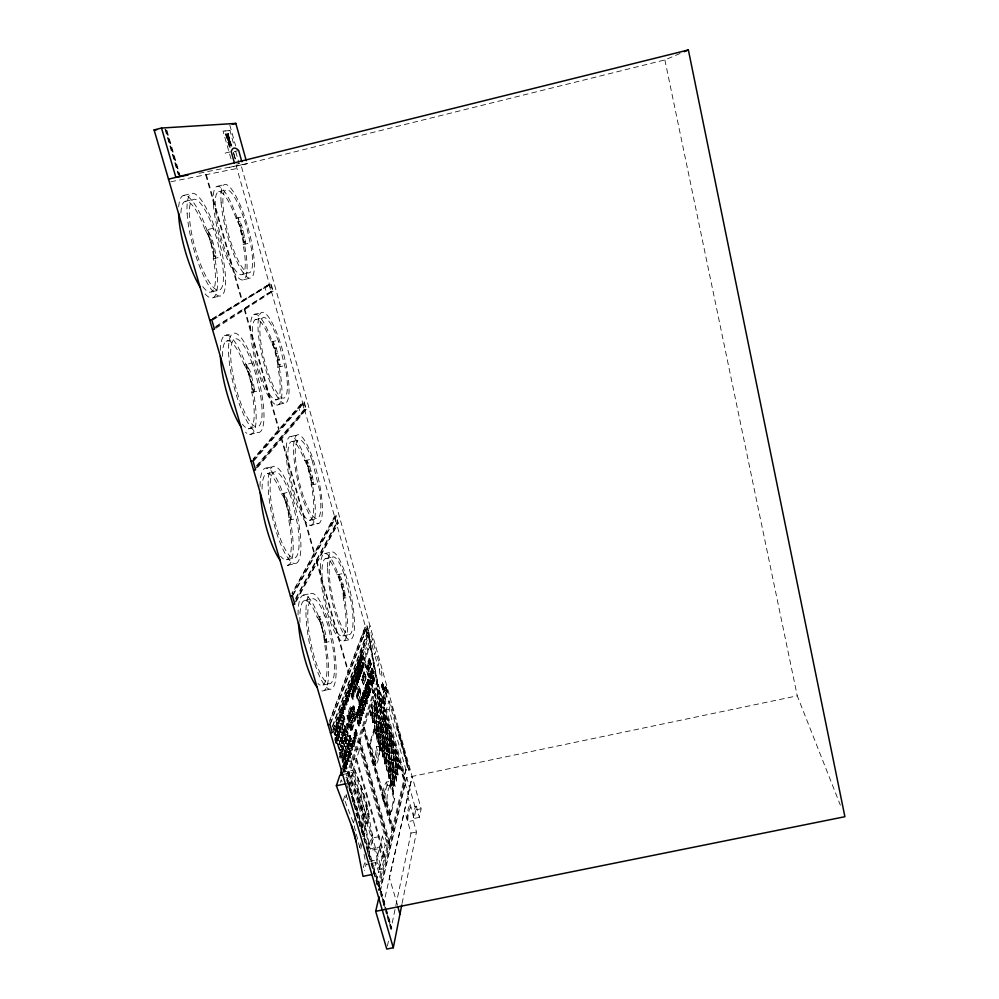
<?xml version="1.0" encoding="UTF-8"?>
<svg xmlns="http://www.w3.org/2000/svg" width="999" height="999" viewBox="0 0 999 999"><rect width="100%" height="100%" fill="white"/><g stroke="black" fill="none" stroke-linecap="round" stroke-linejoin="round"><path stroke-width="0.75" stroke-dasharray="5 3.75" d="M333.629 731.655L333.953 728.758L334.865 729.083L335.776 735.039L334.553 734.802L333.629 731.655L333.953 728.758M343.319 598.364C343.431 587.574 338.748 577.709 334.253 568.244A39.66 8.979 78 0 0 322.14 577.31A39.66 8.979 78 0 0 338.124 633.691A39.66 8.979 78 0 0 344.418 604.083L343.319 598.364L350.224 596.84M346.74 732.542C345.879 726.186 350.637 738.411 347.789 736.163L347.065 730.581M326.411 639.16L326.373 642.257L319.355 616.808L322.552 622.227L325.612 633.89L326.411 639.16L324.213 639.635L325.349 649A43.332 10.652 78.5 0 1 317.994 683.566M313.336 481.993L313.274 484.602L306.656 460.227L309.715 466.108L312.6 477.222L313.336 481.993L311.288 482.467L311.213 485.064L312.3 490.834A40.422 9.353 76.9 0 1 304.608 516.533A40.422 9.353 76.9 0 1 287.974 457.867A40.422 9.353 76.9 0 1 301.735 453.571L307.655 466.583L311.288 482.467M291.134 516.82L291.021 519.73L287.437 504.37L283.728 493.294L287.175 499.512L290.359 511.575L291.134 516.82L288.898 517.32L288.773 520.229L289.947 526.548A44.131 11.164 77.1 0 1 280.607 556.256M280.045 364.323L279.92 366.745L273.052 341.483L276.348 348.102L279.333 359.578L280.045 364.323L277.959 364.81L277.822 367.232L278.908 373.039A41.521 9.678 75.6 0 1 269.68 394.468A41.521 9.678 75.6 0 1 252.372 333.391A41.521 9.678 75.6 0 1 267.919 334.253L274.25 348.601L277.959 364.81M405.881 758.054L405.582 756.955M371.041 663.373L369.705 658.953L367.257 666.658L366.895 664.672L369.155 658.266L371.191 664.135L368.868 671.99L366.995 666.246M254.308 389.135L254.108 391.833L250.437 376.099L246.528 364.348L250.274 371.441L253.559 383.928L254.308 389.135L252.035 389.672L251.835 392.37L252.997 398.726A45.38 11.613 75.7 0 1 242.42 424.25M350.412 730.481L354.583 718.318L351.336 707.679L350.212 706.68L346.978 715.833L350.412 730.481L352.272 729.907L355.969 718.019L352.722 707.379L352.085 706.193L350.212 706.68M355.482 718.069L352.684 708.416L352.26 707.629L350.549 708.054L347.427 716.92L350.212 729.008L351.935 728.533L355.482 718.069L354.083 718.356L350.212 729.008M354.083 718.356L353.708 715.272L350.549 708.054M245.392 241.845L245.192 244.068L238.074 217.869L241.621 225.275L244.705 237.125L245.392 241.845L243.269 242.357L243.057 244.58L244.156 250.424A43.019 9.94 74.4 0 1 233.279 267.208A43.019 9.94 74.4 0 1 215.222 203.546A43.019 9.94 74.4 0 1 232.692 210.04L239.485 225.799L243.269 242.357M215.846 255.756L215.559 258.217L211.788 242.083L207.655 229.608L211.713 237.65L215.122 250.587L215.846 255.756L213.524 256.318L213.224 258.778L214.398 265.185A47.153 11.963 74.2 0 1 201.86 285.389M400.774 739.834L400.774 738.536M229.72 147.54L230.369 147.115M371.216 664.285L368.681 671.228L370.854 664.21M361.95 679.607L364.123 671.39L362.262 678.908L363.536 684.827L365.834 677.472M369.68 658.953L367.132 666.121M402.085 903.421L416.496 831.992L413.261 820.566A46.853 9.053 80 0 1 416.283 806.156L410.876 807.279A46.841 9.216 80.1 0 0 407.754 821.702L413.261 820.566M680.082 53.471L664.872 59.928L241.046 165.172L421.178 808.753L419.43 817.382L416.283 806.156M348.688 727.085C347.527 722.677 348.526 730.207 348.276 725.249M387.4 946.016L388.661 939.959M386.251 908.953L391.858 928.158L391.096 928.308L410.989 833.129L404.495 810.226M419.568 817.357L414.036 818.506L415.846 809.852L406.768 777.559L797.264 695.841L840.359 805.194M384.827 908.653L390.871 929.357L391.858 928.158M397.552 905.281L389.385 877.597L412.125 776.435M383.241 905.581L412.262 776.41M391.633 929.207L381.081 891.22L380.319 891.37L385.926 910.576M362.075 649.85L374.188 692.707L373.214 692.919L361.101 650.062L362.075 649.85L360.889 650.611L373.027 693.506L345.916 777.534L378.833 890.246L379.932 890.034L405.444 780.631L377.659 681.917L368.369 632.754L377.485 682.479L346.853 778.571L378.534 887.1L379.632 886.875L347.964 778.333L359.727 741.483L358.678 741.708L388.449 845.104L378.534 887.1M380.319 891.37L406.768 777.559M378.833 890.246L404.757 779.769L377.922 684.477L376.96 684.677L403.808 779.969L392.32 828.695L393.331 828.483L364.31 727.097L377.922 684.477M404.682 774.5L407.679 763.523L404.682 774.5L386.401 709.552L388.948 700.861L390.846 703.483L407.867 765.808L407.967 765.109M363.836 728.621L360.227 739.897L389.897 843.081L388.873 843.293L391.908 830.431L362.799 728.845L363.836 728.621L392.919 830.219L391.908 830.431M406.718 760.089L406.481 759.252M406.943 760.901L407.242 764.322L407.117 761.5M406.805 760.426L406.381 761.138L406.343 758.765M342.62 774.562L352.222 772.539L381.031 871.665L378.196 883.603L375.799 884.09M368.206 856.243L369.692 850.549L379.308 848.576L376.498 859.952L379.295 869.555L381.655 869.068L384.378 857.579L356.168 760.052L344.043 762.599L342.595 766.982M379.707 846.977L382.442 856.443L384.765 855.968L387.4 844.867L359.715 748.788L347.802 751.298L344.518 761.176L362 807.579L370.105 848.95L379.707 846.977L382.417 835.988L372.964 837.936L370.105 848.95M376.523 881.106L378.671 872.152L375.874 862.512L366.071 864.522L364.535 870.441M379.295 869.555L382.055 858.054L379.308 848.576M382.442 856.443L385.114 845.329L382.417 835.988M383.416 801.423L382.342 797.664A70.38 14.698 80.2 0 1 386.413 782.092L388.948 781.555A70.392 14.573 80.1 0 0 384.94 797.127L390.01 814.822L390.871 814.647L394.73 798.725L390.846 785.064L387.462 785.763A52.984 11.126 80.1 0 0 383.416 801.423L386.888 800.699A52.984 11.001 80 0 1 390.846 785.064M405.357 755.256L405.057 756.53L404.57 754.819M390.01 814.822L393.881 798.9L388.948 781.555M405.007 753.983L403.971 750.649L404.32 752.222M372.952 874.325L375.874 862.512M396.291 780.768C394.505 761.45 398.526 794.118 395.317 774.774M397.639 774.749C395.766 755.431 399.862 788.136 396.665 768.805M399.013 769.005C397.14 749.038 401.148 782.13 398.039 763.124M392.307 787.175L393.306 793.293L392.307 787.175L393.431 788.785L393.643 791.895M393.881 780.656L394.867 786.712L393.881 780.656L394.992 782.267L395.217 785.351M392.994 786.163C391.171 765.309 395.329 800.586 392.008 780.069M394.443 780.182L393.456 774.15L395.067 778.77L394.443 780.182L393.456 774.15M395.966 774.312C394.093 754.782 398.189 787.811 394.992 768.343M397.365 768.543C394.917 750.024 400.699 780.868 395.829 763.461C395.142 756.38 397.377 778.184 395.017 761.8M403.434 748.376L403.121 749.637L402.647 745.566M397.914 774.687L396.928 768.755M399.288 768.943L398.314 763.061M393.581 793.243L392.582 787.112M395.154 786.663L394.155 780.606M396.578 780.719L395.592 774.712M393.281 786.101L392.282 780.007M394.73 780.132L393.743 774.1M396.241 774.262L395.267 768.293M397.639 768.493L396.665 762.574M391.271 785.676C389.435 764.372 393.556 800.162 390.272 779.557M392.744 779.67L391.745 773.613L393.356 778.258L392.744 779.67L391.745 773.613M393.344 767.844C396.503 787.212 391.87 755.669 394.655 772.502M395.991 767.731L396.591 766.37M396.416 756.168L397.377 762.05L396.416 756.168L397.702 760.763M391.146 779.045C387.899 759.352 391.983 792.494 390.147 772.951M392.757 773.238C389.573 753.508 393.656 787.637 391.77 767.207M394.205 767.419C391.196 748.825 395.03 781.143 393.219 761.45M395.741 761.713L394.767 755.806L396.341 760.364L395.741 761.713L394.767 755.806M396.391 762.637L396.341 763.873M393.019 779.62L392.033 773.563M390.859 779.108L389.872 773.014M392.482 773.301L391.496 767.269M393.931 767.469L392.944 761.5M396.266 767.682L395.292 761.75M397.652 761.987L396.678 756.118M366.034 679.02L364.323 672.202L366.096 676.922M361.75 679.507L363.686 685.626L366.133 677.085M389.123 778.583L388.124 772.464L389.747 777.16L389.123 778.583L388.124 772.464M389.622 766.57C392.807 786.151 388.149 754.27 390.959 771.29M392.245 767.17C390.422 747.14 394.305 780.044 391.258 761.163M396.016 761.663L395.042 755.756M394.068 761.126L393.094 755.194L394.68 759.764L394.068 761.126L393.094 755.194M395.479 755.481L394.505 749.612L396.079 754.145L395.479 755.481L394.505 749.612M400.337 737L400.911 738.673M390.809 766.533C387.812 747.951 391.596 780.157 389.822 760.501M392.27 760.763L391.283 754.794L391.158 759.14L392.27 760.763L391.283 754.794M363.311 867.706L365.247 860.339M366.283 856.368L368.881 846.44M369.305 844.854L372.165 833.89M389.398 778.521L388.399 772.402M392.52 767.107L391.546 761.113M388.886 772.352C387.013 751.748 391.108 786.225 387.899 766.258M390.534 766.595L389.548 760.564M391.995 760.826L391.009 754.857M394.343 761.063L393.369 755.132M393.656 754.257L392.682 748.351L394.255 752.921L393.656 754.257L392.682 748.351M395.754 755.431L394.78 749.55M386.138 765.671L387.125 771.79L386.138 765.671L387.275 767.319L387.487 770.429M387.649 759.839L388.636 765.896L387.649 759.839L388.773 761.475L388.998 764.56M390.397 759.54C387.487 741.545 391.084 772.527 389.423 753.546M391.97 753.633L390.996 747.689L392.582 752.284L391.97 753.633L390.996 747.689M392.432 742.17C395.529 760.301 390.909 730.756 393.731 746.777M364.235 672.202L361.938 679.47M389.173 772.289L388.174 766.196M390.122 759.602L389.135 753.596M393.931 754.195L392.957 748.288M387.412 771.74L386.413 765.609M388.923 765.833L387.937 759.777M393.668 747.989L392.694 742.107M385.739 758.591L386.725 764.685L385.739 758.591L386.875 760.239L387.088 763.348M388.386 758.99C386.725 740.084 390.322 770.953 387.412 752.959M389.872 753.271C388.049 732.492 392.145 767.432 388.898 747.302M392.245 753.571L391.271 747.639M391.77 747.527C389.947 726.96 394.031 761.55 390.796 741.633M390.347 746.815L389.373 740.883L389.235 745.179L390.347 746.815L389.373 740.883M391.795 741.283L390.821 735.401L390.696 739.647L391.795 741.283L390.821 735.401M387.013 764.622L386.014 758.541M384.952 764.085C383.216 744.43 386.95 776.648 383.966 757.966M386.488 758.253C384.827 739.073 388.411 770.366 385.502 752.197M388.673 758.928L387.687 752.896M388.211 752.784C386.388 731.905 390.484 767.007 387.225 746.79M390.072 746.865L389.098 740.933M391.521 741.333L390.559 735.464M387.962 746.478L386.988 740.509L388.586 745.142L387.962 746.478L386.988 740.509M385.065 757.717L384.078 751.623L383.928 756.056L385.065 757.717L384.078 751.623M385.489 746.116L386.463 752.135L385.489 746.116L386.613 747.764L386.825 750.836M362.013 844.043L360.389 850.037L353.459 822.951L344.705 800.424L346.478 794.767M360.926 827.447L362.687 836.35L364.173 836.101L366.146 828.87L364.66 829.12L363.074 834.902M367.595 823.538L369.493 816.545L367.507 806.343L362.924 790.521L354.595 768.893L353.171 769.255L361.488 790.883L366.059 806.643L368.044 816.782L366.121 823.775L367.595 823.538L365.584 813.236L360.951 797.277L352.535 775.461L354.595 768.893M390.022 741.545L389.048 735.651L390.634 740.234L390.022 741.545L389.048 735.651M388.586 740.796L387.612 734.864L387.475 739.148L388.586 740.796L387.612 734.864M390.047 735.314C386.95 717.195 391.571 746.728 388.736 730.669M359.69 847.289L360.914 842.781M385.239 764.035L384.24 757.916M386.763 758.191L385.776 752.135M384.777 757.779L383.791 751.685M386.75 752.085L385.764 746.053M383.004 757.142C381.343 737.412 384.94 769.58 382.005 751.023M383.566 745.304L384.553 751.36L383.566 745.304L384.702 746.965L384.915 750.049M386.426 746.715L385.452 740.721L387.063 745.366L386.426 746.715L385.452 740.721M390.297 741.495L389.323 735.589M388.311 740.858L387.337 734.927M389.772 735.364L388.811 729.495M383.254 751.573L382.267 745.479L382.105 749.899L383.254 751.573L382.267 745.479M384.677 746.041C382.867 725.087 386.963 760.339 383.691 740.009M386.188 740.421L385.214 734.452L386.825 739.098L386.188 740.421L385.214 734.452M386.95 729.183C390.047 747.389 385.427 717.707 388.261 733.84M388.236 746.415L387.262 740.446M383.279 757.092L382.292 750.973M384.827 751.31L383.841 745.242M364.173 836.101L362.125 825.649L364.111 818.518L359.44 802.447L350.961 780.494L349.5 780.856L357.979 802.821L364.66 829.12M365.584 813.236L367.507 806.343M386.7 746.665L385.726 740.659M382.979 751.635L381.98 745.541M381.181 750.973L380.194 744.854L381.343 746.528L381.181 750.973L374.85 728.995L374.001 729.183L369.605 743.693L375.674 764.909L373.064 765.459L371.978 761.663A53.347 11.838 79 0 0 376.298 746.79L380.095 746.103L380.469 744.792M382.754 745.229L381.768 739.173L383.391 743.88L382.754 745.229L381.768 739.173M384.278 740.172L383.304 734.165L384.915 738.835L384.278 740.172L383.304 734.165M388.186 735.027L387.225 729.12M386.188 734.365C384.39 713.686 388.474 748.488 385.227 728.421M387.674 728.92C385.277 710.277 390.996 741.42 386.363 724.263M362.637 818.818L363.124 817.082L358.479 801.111L344.043 762.599M366.059 806.643L366.533 804.969L361.975 789.235L349.113 755.806L345.854 765.746M386.338 728.483C383.229 710.277 387.862 739.959 385.015 723.8M386.463 740.371L385.489 734.402M383.029 745.179L382.043 739.11M380.794 745.004L379.807 738.91L381.443 743.631L380.794 745.004L379.807 738.91M384.565 740.109L383.579 734.103M387.949 728.858L386.713 723.039M382.517 739.46L381.531 733.428L383.154 738.111L382.517 739.46L381.531 733.428M383.079 727.909C386.201 746.315 381.556 716.333 384.415 732.629M386.064 728.533L385.102 722.627M385.839 722.389C384.39 706.568 386.413 729.457 386.113 722.327M382.679 733.466L381.705 727.459L381.543 731.792L382.679 733.466L381.705 727.459M383.366 721.84L384.328 727.784L383.366 721.84L384.69 726.535M380.194 744.854L379.82 746.166A53.359 11.713 79 0 1 375.462 760.926L371.978 761.663M381.069 744.942L380.082 738.848M382.792 739.397L381.818 733.366M384.328 733.828L383.354 727.859M378.983 744.305L377.997 738.174L379.645 742.931L378.983 744.305L377.997 738.174M380.569 738.611L379.583 732.542L381.218 737.262L380.569 738.611L379.583 732.542M406.069 770.316L389.048 709.727L390.846 703.483M382.405 733.528L381.418 727.522M378.883 738.273C377.222 718.468 380.819 750.736 377.897 732.18M380.619 732.779L379.645 726.748L381.268 731.455L380.619 732.779L379.645 726.748M382.18 727.26L381.206 721.29L382.817 725.961L382.18 727.26L381.206 721.29M384.603 727.722L383.641 721.79M385.277 720.604L385.139 716.445M383.279 716.196L384.253 722.102L383.279 716.196L384.116 717.931M382.779 721.253L381.818 715.321L381.655 719.58L382.779 721.253L381.818 715.321M384.303 715.908L383.329 710.027L383.191 714.235L384.303 715.908L383.329 710.027M353.459 822.951L355.157 817.132M362.125 825.649L357.392 809.452L359.44 802.447M360.951 797.277L362.924 790.521M379.27 744.243L378.271 738.124M380.856 738.548L379.87 732.492M384.603 720.878L384.865 716.508M380.906 732.729L379.92 726.698M382.455 727.21L381.481 721.228M357.979 802.821L358.479 801.111M361.488 790.883L361.975 789.235M377.06 737.537C374.625 718.131 380.494 750.499 375.686 732.704L376.074 731.418M378.671 731.905C375.936 715.197 381.743 737.687 377.797 730.144M380.557 726.997C378.134 707.979 383.928 739.747 379.208 722.252L379.57 721.003M384.528 722.052L383.554 716.133M382.505 721.315L381.531 715.384M384.028 715.971L383.067 710.089M377.172 727.272L376.011 725.561L376.998 731.655L377.684 725.836M379.046 726.161C375.899 707.592 380.582 737.861 377.684 721.39M380.619 720.691C377.535 702.547 382.118 732.167 379.27 715.958M379.158 738.211L378.171 732.117M377.347 737.474L376.348 731.355M378.946 731.842L377.959 725.774M385.951 687.262L387.537 693.681L386.925 696.403M380.831 726.947L379.857 720.941M383.591 695.004C381.493 705.918 383.728 682.529 385.826 701.698L384.64 705.044L385.614 701.41M385.676 686.563L387.949 693.93L385.876 686.525L383.566 693.006L381.468 685.501L382.455 682.329L386.8 697.19L387.537 693.681M376.998 731.655L376.011 725.561M380.332 720.754L379.37 714.784M381.056 708.328L380.694 709.527C384.927 724.962 379.108 696.503 382.392 713.024M378.758 726.223L377.784 720.192M375.449 730.831L374.463 724.712L374.288 729.12L375.449 730.831L374.463 724.712M377.073 725.249L376.099 719.18L375.924 723.538L377.073 725.249L376.099 719.18M380.357 714.21L379.395 708.266L381.006 712.924L380.357 714.21L379.395 708.266M382.08 708.066L381.118 702.185L380.969 706.368L382.08 708.066L381.118 702.185M375.462 760.926L370.479 743.506L374.85 728.995M377.285 731.593L376.298 725.511M378.296 719.018L377.322 713.024L378.946 717.719L378.296 719.018L377.322 713.024M382.305 714.173L381.331 708.266M375.162 730.893L374.175 724.774M376.798 725.311L375.811 719.243M381.805 708.116L380.844 702.235M376.823 718.169L375.849 712.137L375.674 716.445L376.823 718.169L375.849 712.137M380.282 707.592L379.32 701.685L380.919 706.33L380.282 707.592L379.32 701.685M383.691 692.22L384.54 689.46L383.491 692.27L381.88 685.764L382.53 683.066L384.34 689.497M378.571 718.968L377.597 712.961M374.7 723.576L373.713 717.482L375.374 722.24L374.7 723.576L373.713 717.482M376.548 718.219L375.562 712.187M378.084 712.799L377.11 706.817L378.733 711.513C377.222 716.295 376.698 702.722 375.162 707.504L376.511 712.287L377.172 711.001M385.876 686.525L384.927 690.034M380.644 714.148L379.67 708.204M376.511 712.287L375.537 706.281M378.509 706.73L377.547 700.799L379.158 705.469L378.509 706.73L377.547 700.799M380.07 701.498L379.108 695.616L380.706 700.249L380.07 701.498L379.108 695.616M377.11 706.817L376.735 708.041L377.397 706.768M374.987 723.513L374.001 717.419M372.852 722.764L371.865 716.645L373.526 721.428L372.852 722.764L371.865 716.645M374.5 717.245L373.801 711.113L374.787 717.182L372.202 710.589L372.902 716.745L371.803 711.837M380.557 707.529L379.595 701.635M372.902 716.745L371.915 710.651M374.7 711.425L373.726 705.406L375.362 710.139L374.7 711.425L373.726 705.406M376.311 706.081L375.349 700.112L376.973 704.807L376.311 706.081L375.349 700.112M378.796 706.668L377.822 700.736M377.123 693.955L376.76 695.129C380.981 710.526 375.174 682.167 378.459 698.676M380.344 701.435L379.383 695.566M373.176 716.683L373.289 715.484M351.011 724.687L350.949 722.289M351.348 720.391L351.198 720.891C352.535 725.973 350.949 717.057 352.21 722.127M352.46 720.704L352.085 718.393M353.209 718.668L352.834 716.37M374.787 717.182L373.526 711.176M382.654 682.28L381.88 685.764M373.139 722.702L372.152 716.583M376.798 712.225L375.824 706.231M351.448 718.181L351.074 715.871M352.285 716.208L351.91 713.91M352.61 714.435L352.56 712.075M351.673 720.316L352.048 722.639M352.41 718.331L352.784 720.641M353.159 716.308L353.534 718.606M348.826 787.299L350.961 780.494M371.041 715.896L370.055 709.777L371.715 714.585L371.041 715.896L370.055 709.777M372.015 704.307L371.341 705.594L372.714 710.426L371.728 704.37L372.889 706.106L373.102 709.19M375.487 693.306L374.837 694.555L376.173 699.3L375.212 693.368L376.548 698.114M378.009 694.293L377.048 688.423L378.646 693.069L378.009 694.293L377.048 688.423M374.637 705.494L373.663 699.5L375.299 704.22L374.637 705.494L373.663 699.5M350.349 717.869L350.724 720.192L350.05 719.605L350.349 717.869L350.886 719.692M349.638 722.202L349.263 719.867M350.724 720.192L350.025 717.944M351.124 718.244L350.749 715.933M351.96 716.283L351.586 713.973M343.206 800.798L345.442 793.73L348.139 800.711M347.352 787.674L356.168 760.052M384.765 855.968L356.618 758.628L359.715 748.788M378.371 699.799L377.41 693.893M374.987 711.375L374.013 705.344M376.598 706.018L375.624 700.049M226.211 133.991L227.36 137.962L228.059 137.887M349.2 718.181L348.826 715.858M349.887 716.196L349.837 713.81M349.588 719.804L349.962 722.127M374.912 705.431L373.938 699.437M378.284 694.23L377.322 688.361M349.151 715.784L349.525 718.106M227.984 138.374L229.008 142.008M373.214 692.919L376.523 682.679L369.255 640.222L236.276 166.096M340.359 782.454L341.246 779.782L342.357 782.667M343.931 771.59L345.379 767.182M229.046 139.848L227.797 135.402M368.306 667.419C372.939 651.56 367.669 671.665 367.994 666.296L370.03 660.426L367.644 666.37L369.081 671.091M227.622 139.473L228.359 140.971L228.172 139.111M359.328 689.397L357.767 697.002L359.69 689.322L357.068 695.903C363.149 717.282 360.127 666.995 356.256 695.092C360.964 719.53 362.787 668.219 357.018 696.166M362.799 680.993L364.623 673.688M357.767 697.002L359.665 690.559M363.161 680.918L364.947 674.824M228.346 140.384L228.821 141.458L228.097 138.861M351.823 730.182L348.389 715.534L352.085 706.193M351.935 728.533C347.989 723.613 348.027 713.036 352.26 707.629M229.233 139.323L227.847 133.841M402.272 745.841L401.898 742.594L402.435 745.029L402.21 743.568M332.667 730.094L368.544 632.642L366.92 626.86L365.359 627.21L329.395 722.314M333.366 729.595L368.981 632.629L367.008 625.599L365.447 625.948L329.67 720.416M229.32 139.061L228.022 133.829M332.58 727.11L370.067 625.799M332.442 726.111L366.983 632.979L365.359 627.21M329.907 724.287L367.008 625.599M330.706 723.363L366.92 626.86M229.495 138.499L228.184 133.816M397.415 726.972L397.802 730.157L397.927 727.946M296.291 601.423L338.261 523.139L336.213 515.846L334.628 516.208L291.895 593.344M295.841 599.188L336.675 523.501L338.261 523.139M295.279 602.035L337.762 523.001L336.076 516.995L334.49 517.357L292.083 594.08M295.604 598.376L336.176 523.364L334.49 517.357M293.231 595.004L336.076 516.995M292.307 595.591L336.213 515.846M348.301 727.235L348.014 725.374M257.58 467.495L306.343 409.39L304.208 401.823L302.597 402.197L253.072 458.991M257.567 465.684L304.72 409.777L306.343 409.39M256.169 468.032L305.794 409.078L304.033 402.847L302.422 403.221L253.097 459.94M256.256 466.096L304.171 409.465L305.794 409.078M252.959 460.889L304.208 401.823M254.008 460.664L304.033 402.847M359.328 687.762L356.468 695.029L358.516 700.948M350.574 714.185C351.273 709.265 350.462 716.52 350.125 712.212M350.362 712L350.899 714.11M400.587 739.772L400.274 739.173M215.784 328.309L273.152 291.134L270.941 283.254L212.312 318.644M215.185 327.635L272.54 290.634L270.717 284.153L213.586 318.768M215.821 326.423L272.54 290.634M212.924 319.917L270.717 284.153M211.726 319.742L270.941 283.254M358.154 701.023L360.602 693.843L359.016 687.874M352.535 775.461L351.086 775.836L359.503 797.652L358.928 799.612L363.561 815.546L364.123 813.548L366.121 823.775M231.019 158.928L223.039 131.144L229.995 130.544L234.053 145.579M229.995 130.544L223.039 131.144M228.346 137.812L226.711 138.024L225.599 134.091L226.411 135.165M227.535 137.937L225.924 134.066L227.198 137.974M227.56 133.916L228.346 133.791L227.56 133.916L229.133 139.598M226.973 135.489L228.122 135.377L228.384 136.289M226.86 135.539L228.122 135.377M226.711 138.024L227.497 137.899M228.883 140.372L230.457 144.78M229.645 140.772L231.356 146.229M228.059 140.447L228.584 141.209M230.319 143.731L229.97 141.084M229.807 141.284L231.531 146.204M230.332 141.458L231.818 146.141M227.997 142.607L228.771 142.47L229.882 146.391L229.096 146.528L227.997 142.607L229.133 142.47M227.297 135.452L229.52 142.145M229.233 142.22L229.708 146.416M225.112 153.122L231.219 151.598M234.191 151.623L238.686 150.512M229.158 167.47L235.402 165.921M236.638 166.021L242.757 164.51M217.183 186.363L224.725 184.503M183.654 195.454L191.908 193.406M218.719 191.746L226.249 189.885M185.364 201.348L193.619 199.313M235.939 218.394L243.244 216.596M237.862 221.878L239.997 221.366M180.944 212.887A47.153 11.963 74.2 0 1 201.648 221.079L205.319 230.182L213.299 228.222M239.485 225.799L241.621 225.275M205.319 230.182L207.542 233.953L209.865 233.391M207.542 233.953L209.39 238.212L211.713 237.65M240.959 231.006L243.094 230.494M209.39 238.212L211.026 243.893L213.349 243.331M242.582 237.65L244.705 237.125M213.524 256.318L212.799 251.149L215.122 250.587M243.057 244.58L250.349 242.807M213.224 258.778L221.179 256.855M242.282 274.45L249.725 272.652M243.781 279.683L251.211 277.884M211.676 291.845L219.817 289.885M213.349 297.565L221.478 295.604M266.571 286.713L264.897 287.113L266.745 293.694L268.419 293.294M271.503 291.521L273.152 291.134M253.709 314.56L261.114 312.799M255.182 319.73L262.575 317.957M224.413 335.652L232.505 333.728M226.061 341.283L234.141 339.36M270.954 341.983L278.134 340.284M272.739 345.017L274.825 344.518M274.25 348.601L276.348 348.102M275.674 353.596L277.759 353.109M222.44 356.443A45.38 11.613 75.7 0 1 240.809 356.543L244.231 364.885L252.06 363.037M277.247 360.065L279.333 359.578M244.231 364.885L246.266 368.119L248.551 367.582M246.266 368.119L247.989 371.978L250.274 371.441M277.822 367.232L284.977 365.547M247.989 371.978L249.563 377.41L251.835 376.873M252.035 389.672L251.286 384.465L253.559 383.928M251.835 392.37L259.628 390.547M275.387 399.812L282.729 398.089M276.511 404.97A46.853 10.927 75.6 0 0 271.266 339.023A46.853 10.927 75.6 0 0 250.761 334.702A46.853 10.927 75.6 0 0 276.511 404.97L283.866 403.246A46.878 10.689 75.7 0 0 278.421 337.325A46.878 10.689 75.7 0 0 258.304 332.904A46.878 10.689 75.7 0 0 283.866 403.246M300.437 407.018L298.788 407.392L300.574 413.711L302.21 413.336M248.351 428.796L256.393 426.935M249.588 434.453L257.63 432.579A51.236 12.825 75.7 0 0 252.385 359.54A51.236 12.825 75.7 0 0 228.783 356.468A51.236 12.825 75.7 0 0 257.63 432.579M291.321 436.401L298.526 434.74M292.432 441.458L299.638 439.797M266.408 468.094L274.263 466.283M304.595 460.701L311.638 459.09M306.231 463.311L308.291 462.837M267.607 473.613L275.474 471.803M307.655 466.583L309.715 466.108M309.016 471.391L311.076 470.916M310.552 477.697L312.6 477.222M311.213 485.064L318.244 483.466M262.05 489.098A44.131 11.164 77.1 0 1 278.271 486.151L281.481 493.806L289.148 492.057M281.481 493.806L283.341 496.528L285.589 496.016M283.341 496.528L284.952 500.024L287.175 499.512M284.952 500.024L286.451 505.232L288.686 504.72M288.898 517.32L288.124 512.087L290.359 511.575M288.773 520.229L296.428 518.506M309.752 520.254L316.97 518.631M310.864 525.324A45.604 10.552 76.9 0 0 304.82 457.505A45.604 10.552 76.9 0 0 286.576 459.752A45.604 10.552 76.9 0 0 310.864 525.324L318.082 523.688A45.629 10.327 76.9 0 0 311.85 455.894A45.629 10.327 76.9 0 0 293.993 458.054A45.629 10.327 76.9 0 0 318.082 523.688M332.979 522.639L331.368 523.001L333.079 529.083L334.69 528.721M336.176 523.364L337.762 523.001M286.501 559.74L294.368 557.979M324.65 553.583L331.73 551.997M287.712 565.284L295.592 563.523A49.825 12.338 77.1 0 0 289.385 488.286A49.825 12.338 77.1 0 0 268.544 493.007A49.825 12.338 77.1 0 0 295.592 563.523M325.736 558.541L332.817 556.955M336.938 574.837L343.856 573.289M338.449 577.035L340.472 576.585L341.795 579.582L344.593 590.347L345.342 597.914L338.961 574.388L340.472 576.585M339.785 580.032L341.795 579.582M341.084 584.652L343.107 584.203M303.284 595.154L310.976 593.456M342.582 590.796L344.593 590.347M304.47 600.574L312.175 598.863M343.331 595.591L345.342 595.142M300 622.377A43.332 10.652 78.5 0 1 314.161 610.289L317.158 617.295L324.675 615.634M317.158 617.295L318.868 619.555L321.066 619.068M318.868 619.555L320.354 622.714L322.552 622.227M320.354 622.714L321.803 627.709L323.988 627.222M324.213 639.635L323.426 634.377L325.612 633.89M342.769 635.938L349.85 634.39M366.983 632.979L368.981 632.629M364.298 633.865L362.712 634.215L364.36 640.059L365.934 639.71M324.176 642.732L331.68 641.096M367.307 633.279L368.256 633.066M343.856 640.908L350.949 639.36M370.267 639.522L369.318 639.722L376.698 682.117L408.129 794.205M369.255 640.222L370.204 640.022M360.839 654.457L361.875 654.832L362.437 660.064L360.889 656.842L360.839 654.457L361.875 654.832M359.927 657.167L360.964 657.529L361.526 662.799L359.965 659.565L359.927 657.167L360.964 657.529M360.889 656.842L361.126 654.395M362.437 660.064L362.674 657.629M359.965 659.565L360.202 657.105M361.675 659.652L362.712 660.002M358.753 660.839L359.802 661.201L360.364 666.508L358.791 663.249L358.753 660.839L359.802 661.201M361.526 662.799L361.763 660.351M360.764 662.387L361.8 662.737M362.1 662.3L363.124 662.649L363.686 667.906L362.137 664.697L362.1 662.3L363.124 662.649M358.791 663.249L359.041 660.776M359.915 671.191L358.866 670.841L359.915 671.191L360.726 674.025L360.764 676.473L359.715 676.148C359.727 673.164 356.044 664.285 358.878 663.96C361.263 666.595 358.004 669.78 359.715 669.23M357.817 663.611L358.878 663.96M360.364 666.508L360.614 664.023M362.137 664.697L362.375 662.237M356.843 666.333L357.904 666.683L356.843 666.333L357.692 671.64L358.753 671.977L357.692 671.64M357.854 666.046L358.104 663.548M360.976 665.409L362.013 665.759L362.575 671.053L361.014 667.819L360.976 665.409L362.013 665.759M359.603 666.096L360.651 666.445M363.686 667.906L363.923 665.446M359.428 669.293L359.677 666.808M356.88 668.781L357.13 666.271M361.014 667.819L361.263 665.346M362.937 667.507L363.973 667.844M360.052 668.194L361.101 668.543L361.65 673.85L360.09 670.616L360.052 668.194L361.101 668.543M354.695 672.377C356.456 671.803 353.109 675.099 355.557 677.747C359.34 679.108 352.972 668.493 356.743 669.879C359.165 672.502 355.856 675.774 357.592 675.199M355.669 669.53L356.743 669.879M362.575 671.053L362.812 668.581M358.466 672.04L358.716 669.53M360.09 670.616L360.327 668.131M371.828 668.319L372.814 668.656L373.364 673.788L371.878 670.666L371.828 668.319L372.814 668.656M355.706 671.99L355.956 669.467M361.813 670.641L362.862 670.991M361.65 673.85L361.9 671.365M357.305 675.262L357.555 672.739M367.257 666.658L368.743 670.629M357.917 673.688L358.978 674.025L359.54 679.395L357.954 676.148L357.917 673.688L358.978 674.025M358.903 673.289L359.153 670.791M364.223 672.227L365.996 677.422M371.878 670.666L372.103 668.269M370.816 670.966L371.803 671.303L372.577 674.038L372.365 676.46L370.816 670.966L371.64 676.073L372.639 676.398M360.889 673.463L361.938 673.788M356.431 689.098L354.807 685.814L354.77 683.291L356.393 686.575L356.431 689.098L355.344 688.786C355.369 685.464 351.723 676.111 354.545 675.449C357.005 678.084 353.646 681.443 355.407 680.843M354.732 674.862L354.995 672.315M353.459 675.112L354.545 675.449M360.477 676.535L360.726 674.025M373.364 673.788L373.576 671.378M356.343 678.146L356.593 675.599M369.63 673.189L370.629 673.526L371.178 678.708L369.68 675.574L369.63 673.189L370.629 673.526M357.954 676.148L358.204 673.626M370.866 673.326L371.091 670.916M356.768 676.56L357.842 676.897L358.404 682.305L356.805 679.045L356.768 676.56L357.842 676.897M359.715 676.148L360.764 676.473M372.652 673.401L373.638 673.726M352.472 678.021L353.571 678.358L352.472 678.021L353.334 683.453L354.42 683.778L353.334 683.453M353.496 677.609L353.758 675.049M355.557 677.747L356.631 678.084M359.54 679.395L359.79 676.872M322.989 685.039L330.719 683.366M355.12 680.906L355.369 678.346M369.68 675.574L369.905 673.139M356.805 679.045L357.055 676.498M372.103 678.321C373.701 677.772 370.691 680.993 372.939 683.441C376.498 684.615 370.292 674.662 373.838 675.861C376.061 678.296 373.089 681.505 374.662 680.956M355.806 679.457L356.88 679.782L357.442 685.227L355.831 681.955L355.806 679.457L356.88 679.782M371.64 676.073L371.141 673.276M352.497 680.544L352.759 677.959M358.766 679.008L359.827 679.332M371.178 678.708L371.403 676.273M372.852 675.549L373.838 675.861M351.273 680.981L352.372 681.318L352.947 686.825L351.298 683.516L351.273 680.981L352.372 681.318M358.404 682.305L358.653 679.77M354.133 683.84L354.395 681.268M370.454 678.333L371.453 678.646M372.914 677.909L373.127 675.486M355.831 681.955L356.094 679.395M367.819 679.37L368.831 679.695L369.393 684.939L367.869 681.78L367.819 679.37L368.831 679.695M357.617 681.917L358.691 682.242M351.298 683.516L351.561 680.918M350.262 683.953L351.373 684.278L351.935 689.822L350.287 686.5L350.262 683.953L351.373 684.278M374.388 681.006L374.613 678.596M357.442 685.227L357.704 682.667M324.188 690.459L331.918 688.798M352.947 686.825L353.209 684.228M355.569 683.678L356.144 689.16M370.916 680.594L371.928 680.906L372.752 686.038L370.916 680.594L370.979 682.979L371.203 680.531M372.165 680.694L372.377 678.271M367.869 681.78L368.094 679.308M366.758 682.13L367.782 682.454L368.344 687.724L366.808 684.552L366.758 682.13L367.782 682.454M356.655 684.839L357.742 685.164M350.287 686.5L350.549 683.89M373.651 683.816L373.876 681.38M369.393 684.939L369.618 682.467M352.135 686.45L353.234 686.763M353.496 686.313L354.583 686.638L355.157 692.145L353.521 688.848L353.496 686.313L354.583 686.638M348.876 687.961L350 688.274L350.849 691.233L350.574 693.868L349.7 688.348L348.876 687.961L349.75 693.493L350.874 693.806M351.935 689.822L352.21 687.212M365.534 684.465L366.558 684.777L367.12 690.072L365.572 686.9L365.534 684.465L366.558 684.777M376.698 682.117L377.659 681.917M366.808 684.552L367.045 682.067M372.939 683.441L373.926 683.753M376.523 682.679L377.485 682.479M368.656 684.565L369.667 684.877M368.344 687.724L368.581 685.239M351.124 689.447L352.235 689.76M353.521 688.848L353.783 686.251M348.901 690.534L349.175 687.899M365.572 686.9L365.809 684.402M347.839 690.996L348.963 691.32L349.55 696.94L347.864 693.593L347.839 690.996L348.963 691.32M355.157 692.145L355.419 689.547M352.247 690.321L353.346 690.634L354.183 693.556L353.921 696.178L353.047 690.696L352.247 690.321L353.109 695.804L354.22 696.116M364.972 687.687L366.571 693.318L365.022 690.147L364.972 687.687L366.009 687.999L366.571 693.318M368.082 689.647C369.717 689.048 366.621 692.432 368.918 694.892C372.59 695.991 366.208 685.938 369.867 687.075C372.152 689.51 369.093 692.869 370.716 692.27M367.607 687.362L368.631 687.662M367.12 690.072L367.357 687.574M368.856 686.763L369.867 687.075M381.468 685.501L383.778 692.969M354.358 691.77L355.457 692.082M347.864 693.593L348.139 690.933M366.371 689.71L367.407 690.022M368.906 689.185L369.131 686.7M349.75 693.493L349.2 690.471M352.272 692.881L352.535 690.259M351.236 693.343L352.347 693.656L352.922 699.225L351.261 695.916L351.236 693.343L352.347 693.656M363.886 690.534L364.935 690.833L365.497 696.191L363.936 693.006L363.886 690.534L364.935 690.833M349.55 696.94L349.825 694.28M370.429 692.332L370.654 689.847M346.528 695.104L347.664 695.416L348.239 701.073L346.553 697.727L346.528 695.104L347.664 695.416M366.521 690.871L365.859 686.837M362.625 692.944L363.673 693.244L364.235 698.626L362.662 695.429L362.625 692.944L363.673 693.244M367.882 692.319C365.734 690.222 371.353 698.501 367.694 697.29L366.808 690.809M363.936 693.006L364.173 690.471M368.132 692.095L368.356 689.585M351.261 695.916L351.523 693.281M348.713 696.565L349.85 696.865M353.109 695.804L352.572 692.806M346.553 697.727L346.828 695.042M365.497 696.191L365.734 693.668M369.655 695.242L369.892 692.744M345.467 698.214L346.616 698.526L347.477 701.51L347.19 704.22L346.316 698.588L345.467 698.214L346.353 703.858L347.502 704.145M352.922 699.225L353.184 696.59M348.239 701.073L348.526 698.401M366.895 694.48L367.132 691.957M362.662 695.429L362.912 692.881M373.027 693.506L374.001 693.306L361.875 650.399M366.021 695.204L367.058 695.504L367.907 700.786L366.021 695.204L367.12 703.771L366.071 703.496C363.723 701.023 366.895 697.539 365.222 698.176M368.918 694.892L369.942 695.179M364.235 698.626L364.485 696.078M364.747 695.841L365.784 696.128M368.444 697.639L368.668 695.117M344.143 700.524L345.03 706.193L346.191 706.48L345.304 700.823L344.143 700.524L345.117 709.677L343.956 709.39C341.321 706.705 344.967 702.971 343.057 703.696M352.098 698.863L353.209 699.163M361.563 696.89L362.625 697.19L363.199 702.609L361.601 699.4L361.563 696.89L362.625 697.19M345.304 700.823L346.191 706.48M345.492 700.848L345.766 698.151M347.402 700.711L348.551 701.011M367.694 697.29L368.718 697.577M363.474 698.276L364.523 698.576M366.071 697.677L366.308 695.142M361.601 699.4L361.85 696.827M360.452 699.837L361.513 700.124L362.088 705.581L360.489 702.359L360.452 699.837L361.513 700.124M363.199 702.609L363.436 700.049M375.312 697.527L376.448 699.238M345.866 703.895L346.653 703.796L345.791 700.786M363.961 700.624L365.01 700.911L365.572 706.305L363.998 703.134L363.961 700.624L365.01 700.911M365.272 700.661L365.509 698.114M359.141 702.334L360.214 702.622L360.789 708.116L359.178 704.882L359.141 702.334L360.214 702.622M360.489 702.359L360.739 699.775M343.082 706.368L343.369 703.621M362.425 702.272L363.486 702.547M366.833 703.833L367.07 701.286M362.088 705.581L362.337 702.996M341.733 707.654L342.907 707.941L343.494 713.736L341.745 710.351L341.733 707.654L342.907 707.941M344.805 709.74L345.092 707.005M363.998 703.134L364.248 700.561M359.178 704.882L359.428 702.272M366.071 703.496L367.12 703.771M365.572 706.305L365.821 703.746M363.723 713.298L362.662 713.036L361.838 710.152L361.788 707.617L362.575 707.941C366.171 723.139 360.676 702.884 363.686 704.832C366.071 707.292 362.849 710.888 364.548 710.214M361.313 705.244L362.375 705.519M362.625 704.557L363.686 704.832M351.336 707.679L352.722 707.379M360.789 708.116L361.039 705.506M343.956 709.39L345.117 709.677M358.479 706.568L359.565 706.842L360.139 712.362L358.516 709.128L358.479 706.568L359.565 706.842M341.745 710.351L342.045 707.579M351.298 708.716L352.684 708.416M364.81 705.981L365.859 706.256M385.826 701.698L383.516 694.255M340.422 711.688L341.608 711.975L342.482 715.022L342.195 717.806L341.296 712.037L340.422 711.688L341.321 717.469L342.495 717.744M343.494 713.736L343.793 710.976M351.735 711.763L351.149 709.677M360.002 707.779L361.076 708.054M362.674 707.08L362.912 704.495M361.788 707.617L362.575 707.941M358.516 709.128L358.766 706.505M364.26 710.277L364.498 707.692M357.33 709.602L358.416 709.877L358.991 715.434L357.367 712.187L357.33 709.602L358.416 709.877M342.632 713.398L343.806 713.673M384.565 704.283L382.942 697.764M360.139 712.362L360.389 709.74M340.434 714.41L340.734 711.625M360.489 710.152L361.563 710.426L362.137 715.933L360.527 712.724L360.489 710.152L361.563 710.426M339.098 714.934L340.297 715.209L341.183 718.269L340.884 721.078L339.985 715.272L339.098 714.934L339.997 720.754L341.196 721.016M361.838 710.152L362.088 707.554M371.828 708.628L372.989 710.364M355.981 712.2L357.08 712.462L357.654 718.056L356.019 714.797L355.981 712.2L357.08 712.462M357.367 712.187L357.617 709.54M359.353 712.037L360.427 712.299M342.832 715.846L344.006 716.108L344.88 719.155L344.593 721.927L343.693 716.183L342.832 715.846L343.731 721.603L344.905 721.865M358.991 715.434L359.253 712.786M360.527 712.724L360.776 710.089M337.562 717.707L338.786 723.488L339.672 723.813L339.672 721.066L338.773 717.969L337.562 717.707L338.474 723.563L339.672 723.813M346.978 715.833L348.389 715.534M339.111 717.669L339.41 714.859M353.871 714.572L355.257 714.285M338.773 717.969L339.36 723.888M341.321 717.469L340.734 714.335M362.662 713.036L362.125 710.089M362.137 715.933L362.387 713.311M353.708 715.272L355.095 714.972M356.019 714.797L356.281 712.137M347.427 716.92L348.838 716.62M360.651 723.276L359.028 720.054L358.991 717.444L359.565 723.026C363.511 723.95 356.705 713.673 360.639 714.622C363.062 717.082 359.765 720.816 361.501 720.104M358.204 715.109L359.29 715.359M376.898 711.051L378.359 712.737M342.844 718.556L343.132 715.771M357.654 718.056L357.917 715.384M359.553 714.36L360.639 714.622M347.977 717.769L348.601 719.879M347.128 718.481L348.539 718.181M341.508 719.942L342.719 725.674L343.594 725.998L343.581 723.264L342.694 720.204L341.508 719.942L342.607 729.382L341.421 729.133L340.522 726.048L340.834 723.226L340.834 725.986L341.733 729.07L342.607 729.382M361.363 715.609L362.437 715.871M347.527 718.718L348.938 718.406M370.154 714.098L371.328 715.833M339.997 720.754L339.423 717.607M342.694 720.204L343.594 725.998M356.855 717.732L357.954 717.994M359.59 716.945L359.84 714.297M336.576 722.577L337.787 722.839L338.386 728.795L337.487 728.471L336.588 725.361L336.576 722.577L337.787 722.839M361.213 720.167L361.463 717.519M343.731 721.603L343.156 718.493M354.483 719.542L355.869 719.243M357.342 720.154L358.454 720.404L359.028 726.011L357.38 722.776L357.342 720.154L358.454 720.404M336.588 725.361L336.888 722.514M335.214 725.936L336.438 731.805L337.35 732.117L337.35 729.307L336.438 726.198L335.214 725.936L336.126 731.867L337.35 732.117M360.364 723.338L360.614 720.679M336.438 726.198L337.038 732.18M338.386 728.795L338.698 725.936M338.986 726.123L340.197 726.373L340.784 732.304L339.897 731.992L338.998 728.895L338.986 726.123L340.197 726.373M342.719 725.674L343.294 726.061M357.38 722.776L357.642 720.092M349.787 724.637L350.724 726.698L349.388 727.06M344.393 725.898L345.567 726.148L346.453 729.195L346.166 731.992L345.267 726.211L344.393 725.898L345.304 731.68L346.466 731.917M342.307 729.445L342.595 726.623M359.028 726.011L359.29 723.326M333.629 728.82L334.865 729.083M337.487 728.471L338.698 728.721M338.998 728.895L339.31 726.048M349.151 727.534L350.562 727.235M340.784 732.304L341.084 729.457M344.418 728.633L344.705 725.836M358.229 725.699L359.328 725.948M343.107 729.208L344.28 729.457L344.88 735.339L344.006 735.039L343.119 731.967L343.107 729.208L344.28 729.457M337.687 730.993L338.898 731.243L339.498 737.212L338.599 736.912L337.687 733.803L337.687 730.993L338.898 731.243M335.464 735.102L335.776 732.217M380.432 722.752L381.118 722.477M339.897 731.992L341.096 732.242M341.596 732.067L342.794 732.304L343.681 735.376L343.381 738.224L342.482 732.367L341.596 732.067L342.507 737.924L343.693 738.149M364.31 727.097L363.286 727.322L392.32 828.695M343.119 731.967L343.419 729.145M350.861 730.207L352.272 729.907M345.304 731.68L344.73 728.571M355.207 729.645L356.331 729.882L356.918 735.564L355.244 732.317L355.207 729.645L356.331 729.882M337.687 733.803L337.999 730.931M334.553 734.802L335.776 735.039M344.88 735.339L345.167 732.517M336.651 734.465L337.874 734.702L338.474 740.709L337.562 740.421L336.651 737.287L336.651 734.465L337.874 734.702M385.939 724.35L386.638 724.2M339.498 737.212L339.797 734.34M341.608 734.839L341.908 732.005M376.885 727.334L377.585 727.047M345.504 734.165L346.403 739.972L345.504 734.165L346.678 734.39L347.265 740.259L346.678 734.39M355.244 732.317L355.507 729.582M344.006 735.039L345.192 735.264M354.195 732.929L355.319 733.154L355.906 738.873L354.233 735.614L354.195 732.929L355.319 733.154M335.077 737.412L336.301 737.637L336.913 743.693L335.989 743.406L335.077 740.259L335.077 737.412L336.301 737.637M336.651 737.287L336.963 734.402M338.599 736.912L339.81 737.15M356.918 735.564L357.18 732.841M386.413 727.297L387.125 727.147M349.338 735.401L350.487 735.626L351.074 741.433L349.363 738.136L349.338 735.401L350.487 735.626M338.474 740.709L338.786 737.824M340.684 737.437L341.883 737.674L342.482 743.631L341.596 743.343L340.696 740.247L340.684 737.437L341.883 737.674M347.789 736.163L348.726 736.45M377.385 730.381L378.084 730.082M382.28 729.27L382.992 729.108M342.507 737.924L341.92 734.777M344.53 737.574L345.704 737.799L346.303 743.693L345.429 743.418L344.543 740.359L344.53 737.574L345.704 737.799M354.233 735.614L354.495 732.854M356.094 735.276L357.217 735.501M335.077 740.259L335.389 737.337M355.906 738.873L356.181 736.126M337.562 740.421L338.786 740.646M336.913 743.693L337.225 740.771M349.363 738.136L349.638 735.339M352.172 740.796C354.008 739.972 350.499 744.03 353.072 746.528C357.217 747.264 350.087 736.875 354.22 737.649C356.755 740.122 353.296 744.155 355.12 743.331M340.696 740.247L340.996 737.374M353.084 737.424L354.22 737.649M339.348 740.883L340.259 746.827L339.348 740.883L340.559 741.108L341.159 747.102L340.559 741.108M351.074 741.433L351.361 738.636M343.019 740.484L343.931 746.365L343.019 740.484L344.218 740.709L344.817 746.64L344.218 740.709M342.482 743.631L342.782 740.759M344.543 740.359L344.83 737.512M382.767 732.267L383.479 732.105M348.301 740.022L349.463 740.247L350.062 746.091L349.213 745.816L348.326 742.781L348.301 740.022L349.463 740.247M355.082 738.586L356.206 738.798M346.303 743.693L346.591 740.858M378.758 733.94L379.495 733.766M385.352 732.642L386.463 734.302M335.989 743.406L337.225 743.618M353.122 740.134L353.396 737.362M337.787 743.855L338.711 749.837L337.787 743.855L339.011 744.068L339.61 750.112L339.011 744.068M350.237 741.158L351.386 741.37M341.596 743.343L342.794 743.556M354.82 743.406L355.082 740.634M360.227 739.897L359.178 740.122L388.873 843.293M345.429 743.418L346.616 743.631M348.326 742.781L348.614 739.959M347.04 743.418L348.201 743.631L348.801 749.512L347.939 749.238L347.053 746.191L347.04 743.418L348.201 743.631M379.258 736.975L379.982 736.8M350.062 746.091L350.337 743.268M350.749 743.668L351.898 743.868L352.485 749.7L351.648 749.437L350.774 746.415L350.749 743.668L351.898 743.868M352.197 743.518L352.472 740.734M341.795 745.878L342.994 746.091L343.893 749.175L343.594 752.06L342.682 746.153L341.795 745.878L342.707 751.797L343.906 751.997M353.908 746.79L354.17 744.005M345.554 746.34L346.466 752.21L345.554 746.34L346.74 746.553L347.34 752.472L346.74 746.553M347.053 746.191L347.352 743.343M349.213 745.816L350.374 746.028M348.801 749.512L349.088 746.665M350.774 746.415L351.049 743.593M341.808 748.701L342.108 745.803M353.072 746.528L354.208 746.728M340.784 749.412L341.695 755.369L340.784 749.412L341.995 749.612L342.595 755.631L341.995 749.612M352.485 749.7L352.759 746.89M369.605 743.693L370.479 743.506M349.413 748.301L350.324 754.12L349.413 748.301L350.574 748.501L351.173 754.37L350.574 748.501M347.939 749.238L349.113 749.437M344.418 750.112L345.617 750.311L346.216 756.268L345.342 756.018L344.443 752.934L344.418 750.112L345.617 750.311M351.648 749.437L352.797 749.625M339.235 752.434L340.472 758.366L341.371 758.628L340.459 752.634L339.235 752.434L339.248 755.306M342.707 751.797L342.12 748.638M340.459 752.634L341.371 758.628M348.464 751.785L349.625 751.972L350.224 757.879L349.363 757.629L348.476 754.57L348.464 751.785L349.625 751.972M383.828 744.317L384.952 745.978M344.443 752.934L344.73 750.049M343.107 753.621L344.343 759.49L345.229 759.74L345.204 756.892L344.305 753.808L343.107 753.621L344.031 759.552L345.229 759.74M344.305 753.808L344.905 759.802M346.216 756.268L346.503 753.383M346.99 754.769L348.214 760.576L349.076 760.826L349.051 758.016L348.164 754.957L346.99 754.769L347.902 760.651L349.076 760.826M348.476 754.57L348.763 751.71M390.946 745.853L392.045 747.477M348.164 754.957L348.763 760.888M341.583 756.655L342.819 762.574L343.706 762.811L343.693 759.952L342.794 756.842L341.583 756.655L342.507 762.637L343.706 762.811M345.342 756.018L346.528 756.206M350.224 757.879L350.512 755.019M342.794 756.842L343.394 762.886M380.307 749.225L381.468 750.911M373.064 765.459A70.954 15.822 78.9 0 0 377.36 750.511L379.907 749.974L374.001 729.183M345.542 758.553L346.453 764.472L345.542 758.553L346.728 758.728L347.327 764.71L346.728 758.728M349.363 757.629L350.537 757.804M387.362 751.086L388.486 752.722M389.036 751.585L390.147 753.221M344.518 761.176L356.618 758.628M344.555 762.137L345.754 762.312L346.665 768.256L345.467 768.094L344.568 764.997L344.555 762.137L345.429 762.387L346.353 768.331M343.044 768.119L343.344 765.172L344.243 765.409L345.167 771.39L343.956 771.24L343.344 769.155M344.568 764.997L344.867 762.075M343.032 765.246L344.243 765.409M345.467 768.094L346.665 768.256M344.842 771.465L345.142 768.518M343.956 771.24L345.167 771.39M342.008 772.539L352.947 770.241L381.655 869.068M345.916 777.534L347.028 777.309L379.932 890.034M346.853 778.571L347.964 778.333M389.76 770.953L390.884 772.577M393.494 772.177L394.593 773.775M403.808 779.969L404.757 779.769M404.508 780.831L405.444 780.631M390.422 783.99L391.546 785.614M382.342 797.664L384.94 797.127M393.881 798.9L394.73 798.725M415.846 809.852L421.178 808.753M410.989 833.129L416.62 831.967M385.114 845.329L387.4 844.867M388.449 845.104L389.473 844.892L359.727 741.483M382.055 858.054L384.378 857.579M369.53 861.375L376.498 859.952M378.671 872.152L381.031 871.665M380.844 892.232L380.082 892.382L384.403 907.179M170.854 181.756L236.938 168.494M199.076 173.277L247.09 163.674M236.613 164.048L239.248 163.549M368.044 816.782L369.493 816.545M229.358 142.358L229.645 144.88M229.096 146.528L229.882 146.391M229.27 146.503L228.159 142.582L229.433 142.395M225.599 134.091L226.386 133.978M386.401 709.552L389.048 709.727M346.453 764.472L347.652 764.647M350.724 726.698L350.1 724.587M341.695 755.369L342.907 755.556M350.324 754.12L351.473 754.307M338.711 749.837L339.922 750.037M346.466 752.21L347.652 752.409M348.926 719.804L348.301 717.694M340.259 746.827L341.471 747.027M343.931 746.365L345.13 746.578M350.824 709.752L351.423 711.837M346.403 739.972L347.577 740.184M340.522 723.288L341.708 723.551L342.282 726.685M358.691 717.507L359.777 717.769L360.314 720.741M367.907 700.786L366.87 700.499L366.358 697.614M372.752 686.038L371.753 685.739L371.253 682.916M403.146 747.364L402.872 746.365M401.398 740.309L401.423 743.069L401.336 740.484M350.624 722.364L350.974 723.026M350.986 723.963L351.336 724.625M349.875 715.471L350.212 716.133M349.513 713.885L349.862 714.535M352.235 712.137L352.572 712.799M352.585 713.711L352.934 714.372M401.935 743.968L402.31 745.729M349.9 790.072L357.392 809.452M352.172 800.124L355.931 809.827M355.844 813.211L358.454 819.942L360.052 828.034M334.553 729.145L335.464 732.279M336.975 737.225L337.887 740.346M344.88 764.934L345.791 768.031M381.081 891.22L385.826 907.467M335.989 737.712L336.9 740.846M333.953 731.593L334.865 734.727M343.918 765.471L344.83 768.581M386.351 912.062L391.096 928.308M335.389 740.184L336.313 743.331M344.268 771.166L343.344 765.172M339.548 756.355L340.159 758.441M348.639 742.719L349.513 745.754M343.981 729.52L344.867 732.579M347.902 743.693L348.776 746.728M345.392 737.874L346.278 740.921M343.431 731.905L344.318 734.964M349.313 752.035L350.199 755.082M347.365 746.128L348.251 749.175M344.855 740.284L345.741 743.356M347.802 751.298L349.675 757.554M166.908 130.432L180.382 176.848M339.885 726.435L340.771 729.532M166.321 130.432L179.408 175.499M165.609 129.158L179.096 175.562M165.035 129.196L178.134 174.251M337.475 722.901L338.374 726.011M339.31 728.833L340.209 731.93M341.571 737.737L342.47 740.821M345.304 750.374L346.191 753.446M336.9 725.299L337.799 728.408M338.586 731.305L339.485 734.415M341.009 740.184L341.908 743.281M344.755 752.859L345.654 755.943M338.012 733.728L338.911 736.85M337.562 734.764L338.461 737.886M356.031 729.944L356.88 732.904M355.544 732.255L356.393 735.214M355.02 733.216L355.869 736.188M354.533 735.539L355.394 738.523M353.921 737.712L354.782 740.696M343.918 704.058L344.792 707.067M353.421 740.072L354.283 743.069M343.381 706.293L344.255 709.327M353.009 741.071L353.871 744.068M342.607 708.004L343.481 711.038M352.51 743.456L353.371 746.465M350.187 735.689L351.049 738.711M342.058 710.277L342.944 713.323M351.586 743.943L352.46 746.952M349.662 738.061L350.537 741.083M347.04 732.479L348.089 736.088M351.074 746.34L351.948 749.362M349.163 740.309L350.037 743.331M352.085 681.38L352.909 684.29M359.265 706.905L360.102 709.802M360.826 712.662L361.65 715.546M353.821 688.786L354.657 691.708M206.318 174.638L242.257 300.249M244.718 308.828L279.133 429.108M281.481 437.325L314.473 552.597M316.72 560.476L348.364 671.053M351.598 683.453L352.435 686.375M358.803 709.065L359.64 711.975M360.339 714.685L361.163 717.582M205.669 174.763L241.696 300.599M244.156 309.19L278.634 429.67M280.994 437.899L314.048 553.359M316.308 561.251L348.002 672.002M351.074 684.34L351.91 687.275M358.129 709.939L358.953 712.849M359.89 716.882L360.714 719.792M350.574 686.438L351.423 689.385M357.654 712.125L358.491 715.034M352.048 693.718L352.884 696.653M356.78 712.524L357.617 715.446M351.548 695.853L352.397 698.801M358.154 720.466L358.991 723.388M356.306 714.735L357.155 717.669M348.676 691.383L349.525 694.342M357.679 722.714L358.529 725.636M348.164 693.531L349.013 696.503M347.365 695.479L348.226 698.463M346.853 697.664L347.714 700.649M358.142 665.983L358.953 668.831M359.628 671.253L360.439 674.088M364.647 690.896L365.447 693.718M357.617 666.745L358.429 669.592M359.19 673.226L360.002 676.086M365.971 698.513L366.783 701.348M357.167 668.718L357.979 671.578M358.691 674.088L359.503 676.935M364.223 692.944L365.035 695.779M363.386 693.306L364.198 696.141M365.559 700.599L366.358 703.433M356.456 669.942L357.267 672.802M358.241 676.086L359.053 678.945M364.722 700.973L365.534 703.808M362.949 695.366L363.761 698.214M355.994 671.927L356.805 674.8M357.555 676.96L358.366 679.832M364.285 703.071L365.097 705.918M355.494 672.789L356.306 675.661M362.337 697.252L363.149 700.099M357.093 678.983L357.917 681.855M376.298 746.79L377.36 750.511M386.413 782.092L387.462 785.763M356.593 679.844L357.405 682.729M355.02 674.8L355.844 677.684M361.9 699.35L362.712 702.21M363.399 704.894L364.21 707.754M354.258 675.511L355.082 678.408M356.131 681.892L356.955 684.777M361.226 700.187L362.038 703.059M362.962 707.017L363.773 709.889M353.783 677.547L354.608 680.444M360.776 702.297L361.601 705.182M353.271 678.421L354.108 681.33M359.927 702.684L360.751 705.569M352.797 680.481L353.621 683.391M361.276 710.489L362.1 713.373M354.295 686.7L355.132 689.61M359.465 704.819L360.302 707.717M386.888 800.699L390.871 814.647M372.44 680.644L373.214 683.391M370.354 673.576L371.128 676.335M369.955 675.511L370.741 678.271M361.601 654.882L362.387 657.692M368.556 679.757L369.33 682.529M361.163 656.78L361.963 659.59M362.849 662.712L363.636 665.509M368.144 681.718L368.931 684.502M369.593 687.125L370.379 689.909M360.676 657.592L361.476 660.414M362.425 664.635L363.211 667.444M367.507 682.504L368.294 685.302M369.193 689.123L369.98 691.92M360.239 659.502L361.039 662.325M368.818 690.009L369.605 692.806M361.738 665.821L362.537 668.631M367.095 684.502L367.882 687.3M359.528 661.263L360.327 664.085M366.271 684.839L367.07 687.637M368.406 692.032L369.205 694.829M361.301 667.757L362.1 670.591M360.814 668.606L361.613 671.428M367.595 692.382L368.394 695.179M359.078 663.186L359.89 666.033M358.591 664.023L359.39 666.87M360.377 670.554L361.176 673.401M367.182 694.417L367.982 697.227M346.753 730.656L348.414 736.513M387 697.14L382.455 682.329M233.654 152.697L234.415 155.419M234.628 156.156L235.389 158.853M233.316 152.697L234.128 155.482M234.34 156.231L235.102 158.928M229.395 140.534L231.031 146.279M227.472 135.439L229.932 144.818M227.148 135.464L227.859 137.899M229.096 142.432L229.807 144.867M269.068 284.54L270.891 291.034M302.422 403.221L304.171 409.465M228.284 142.532L229.595 146.466M225.774 134.078L226.873 138.012M384.84 704.994L382.517 697.502L384.64 705.044M372.54 668.718L373.301 671.44M369.68 659.203L371.054 664.41M407.692 796.003L414.036 818.506M372.152 670.604L372.927 673.338M373.564 675.923L374.338 678.658M373.189 677.846L373.951 680.581M372.827 678.696L373.601 681.443M229.77 124.925L235.627 145.792M408.104 765.059L407.929 767.856L407.58 763.723M235.739 151.586L239.098 163.586M388.948 700.861L406.93 764.997M229.857 140.984L230.607 143.669M228.134 137.15L228.846 139.673M227.834 135.452L228.097 136.351M361.963 680.469L361.8 679.745M321.803 627.709L323.426 634.377M286.451 505.232L288.124 512.087M249.563 377.41L251.286 384.465M211.026 243.893L212.799 251.149M370.854 663.398L371.016 664.16M400.124 738.973C400.986 742.682 400.462 736.5 400.212 738.835M664.872 59.928L797.264 695.841M363.124 817.082L369.692 850.549M364.061 854.382L366.071 864.522M366.533 804.969L372.964 837.936M404.907 754.395L404.458 752.16M400.237 738.998L400.137 737.549L400.699 739.123M390.734 742.831L391.221 745.791M393.269 769.105L393.768 772.115M388.823 748.538L389.31 751.523M385.139 729.607L385.626 732.579M387.15 748.014L387.637 751.023M389.548 767.856L390.047 770.891M383.616 741.246L384.103 744.255M390.197 780.868L390.696 783.94M375.112 694.492L375.599 697.464M377.023 707.979L377.497 710.976M380.095 746.103L380.594 749.175M371.616 705.544L372.115 708.578M369.942 710.963L370.442 714.035M407.055 819.267A49.301 9.703 80.1 0 1 410.202 804.894M379.907 749.974A70.966 15.697 78.9 0 1 375.674 764.909M298.064 615.009A48.901 12.025 78.5 0 1 310.514 599.899A48.901 12.025 78.5 0 1 327.709 656.568A48.901 12.025 78.5 0 1 321.004 690.621M220.304 350.312A51.211 13.112 75.7 0 1 236.251 343.968A51.211 13.112 75.7 0 1 255.544 406.531A51.211 13.112 75.7 0 1 245.579 432.292M178.696 206.893A53.222 13.511 74.1 0 1 197.715 209.178A53.222 13.511 74.1 0 1 217.332 276.323A53.222 13.511 74.1 0 1 203.621 292.195M260.077 486.438A49.8 12.6 77.1 0 1 274.001 474.438A49.8 12.6 77.1 0 1 292.37 533.916A49.8 12.6 77.1 0 1 284.128 564.335M399.4 735.614C399.762 739.148 400.249 733.091 399.4 735.614M354.707 708.915L354.071 707.904L354.707 708.915M353.971 708.054L354.645 709.19L353.971 708.054M399.263 735.052C399.612 740.596 400.711 733.154 399.263 735.052M409.365 769.018L408.691 768.468L409.016 770.641L408.791 766.47L409.365 769.018M406.118 758.691L405.407 756.093L406.118 758.691M401.386 742.269L400.999 740.921L401.386 742.269M401.973 743.206L402.098 744.517L402.01 743.131M397.789 729.357L397.415 728.021L397.789 729.357M378.996 662.911L377.909 666.208L375.537 657.742L376.635 654.495L378.996 662.911M375.799 651.523L374.7 654.757L372.152 645.679L373.276 642.494L375.799 651.523M366.084 656.181L364.985 659.265L362.812 651.573L363.923 648.538L366.084 656.181M367.919 651.935L366.833 654.957L364.685 647.34L365.784 644.343L367.919 651.935M369.455 647.302L368.394 650.287L366.258 642.719L367.332 639.772L369.455 647.302M372.39 639.36L371.266 642.519L369.168 635.039L370.304 631.917L372.39 639.36M230.744 144.705L229.32 144.93L230.744 144.705M398.451 731.63L398.301 729.145L398.701 733.84L398.451 731.63M384.752 701.31L383.928 700.736L383.728 697.689L384.752 701.31M386.376 690.784L385.564 690.197L386.576 693.793L386.376 690.784M383.429 689.76L382.48 684.577L383.429 689.76M325.075 616.57L321.715 608.616A43.344 10.427 78.5 0 0 307.892 620.416A43.344 10.427 78.5 0 0 325.462 681.505A43.344 10.427 78.5 0 0 332.854 647.364L328.184 626.098L325.075 616.57M289.573 493.081L285.976 484.39A44.156 10.927 77.1 0 0 270.155 490.584A44.156 10.927 77.1 0 0 288.499 554.37A44.156 10.927 77.1 0 0 297.602 524.812L292.844 503.146L289.573 493.081M252.51 364.148L248.664 354.682A45.405 11.364 75.7 0 0 230.657 354.732A45.405 11.364 75.7 0 0 249.837 421.403A45.405 11.364 75.7 0 0 260.801 396.903L255.956 374.8L252.51 364.148M344.218 574.175L341.196 566.695A39.673 8.791 78 0 0 329.37 575.699A39.673 8.791 78 0 0 345.304 632.117A39.673 8.791 78 0 0 351.323 602.559L344.218 574.175M213.786 229.445L209.665 219.118A47.178 11.713 74.2 0 0 189.31 212.462A47.178 11.713 74.2 0 0 209.365 282.205A47.178 11.713 74.2 0 0 222.352 263.249L217.42 240.709L213.786 229.445M312.025 460.039L308.816 451.935A40.435 9.153 76.9 0 0 295.342 456.168A40.435 9.153 76.9 0 0 311.913 514.872A40.435 9.153 76.9 0 0 319.33 489.235L312.025 460.039M278.534 341.321L275.112 332.542A41.533 9.478 75.7 0 0 259.877 331.606A41.533 9.478 75.7 0 0 277.123 392.732A41.533 9.478 75.7 0 0 286.064 371.353L278.534 341.321M243.669 217.72L240.035 208.229A43.044 9.728 74.5 0 0 222.877 201.661A43.044 9.728 74.5 0 0 240.859 265.359A43.044 9.728 74.5 0 0 251.436 248.651L246.915 228.059L243.669 217.72M354.121 714.535L353.933 713.885L354.146 714.647M379.32 669.842A4.545 0.937 78.6 0 0 381.318 676.985A4.545 0.937 78.6 0 0 381.131 670.829A4.545 0.937 78.6 0 0 379.32 669.842M347.19 724.55A3.047 0.712 79.3 0 0 348.564 729.258A3.047 0.712 79.3 0 0 348.514 725.037A3.047 0.712 79.3 0 0 347.19 724.55M346.591 724.687A3.047 0.712 79.3 0 0 347.952 729.382A3.047 0.712 79.3 0 0 347.914 725.162A3.047 0.712 79.3 0 0 346.591 724.687M352.747 707.067A2.847 0.649 79.1 0 0 354.021 711.488A2.847 0.649 79.1 0 0 353.971 707.567A2.847 0.649 79.1 0 0 352.747 707.067M353.346 706.942A2.847 0.649 79.1 0 0 354.608 711.363A2.847 0.649 79.1 0 0 354.558 707.442A2.847 0.649 79.1 0 0 353.346 706.942M327.61 568.294A44.768 9.915 78 0 0 348.239 639.098A44.768 9.915 78 0 0 347.302 579.957A44.768 9.915 78 0 0 327.61 568.294M320.379 569.905A44.755 10.127 78 0 0 341.096 640.659A44.755 10.127 78 0 0 340.422 581.493A44.755 10.127 78 0 0 320.379 569.905M305.956 612.499A48.914 11.776 78.5 0 0 328.796 688.935A48.914 11.776 78.5 0 0 328.496 622.464A48.914 11.776 78.5 0 0 305.956 612.499M221.091 202.335A48.576 10.989 74.5 0 0 248.214 277.734A48.576 10.989 74.5 0 0 243.631 213.898A48.576 10.989 74.5 0 0 221.091 202.335M213.386 204.233A48.551 11.226 74.4 0 0 240.722 279.545A48.551 11.226 74.4 0 0 236.338 215.684A48.551 11.226 74.4 0 0 213.386 204.233M187.138 213.424A53.247 13.224 74.2 0 0 217.907 295.604A53.247 13.224 74.2 0 0 213.736 225A53.247 13.224 74.2 0 0 187.138 213.424"/><path stroke-width="1.5" d="M379.071 896.752L375.686 911.325L386.763 949.05L393.294 947.751L401.773 904.932M371.528 874.612L362.999 876.348L354.533 833.666L336.351 785.751L339.872 775.137L342.62 774.562M342.108 768.443L340.647 772.826L341.321 775.149M684.228 51.711L688.373 49.95L844.904 816.707L375.686 911.325M393.294 947.751L154.096 129.92L161.513 128.047L235.839 123.401L246.254 160.689M232.205 124.313L235.839 123.401M168.506 179.183L688.373 49.95M209.753 320.217L211.726 319.742L214.485 329.158L212.512 329.633M251.024 461.338L252.959 460.889L255.582 469.867L253.659 470.317M290.422 596.016L292.307 595.591L294.817 604.17L292.932 604.595M328.047 724.687L329.907 724.287L332.305 732.492L330.444 732.879M336.351 785.751L346.091 783.703M399.937 914.06L397.827 906.767M188.087 175.012L175.874 177.347L161.513 128.047M154.096 129.92L156.831 129.733M351.336 825.436L356.168 841.895M234.453 163.087L231.219 151.598A52.298 11.139 74.4 0 1 238.686 150.512L241.82 161.738M317.257 687.462A48.901 12.025 78.5 0 1 298.401 622.964M241.034 426.81A51.211 13.112 75.7 0 1 220.392 356.218M200.237 287.3A53.222 13.511 74.1 0 1 178.596 213.336M280.007 560.064A49.8 12.6 77.1 0 1 260.277 492.619"/></g></svg>
